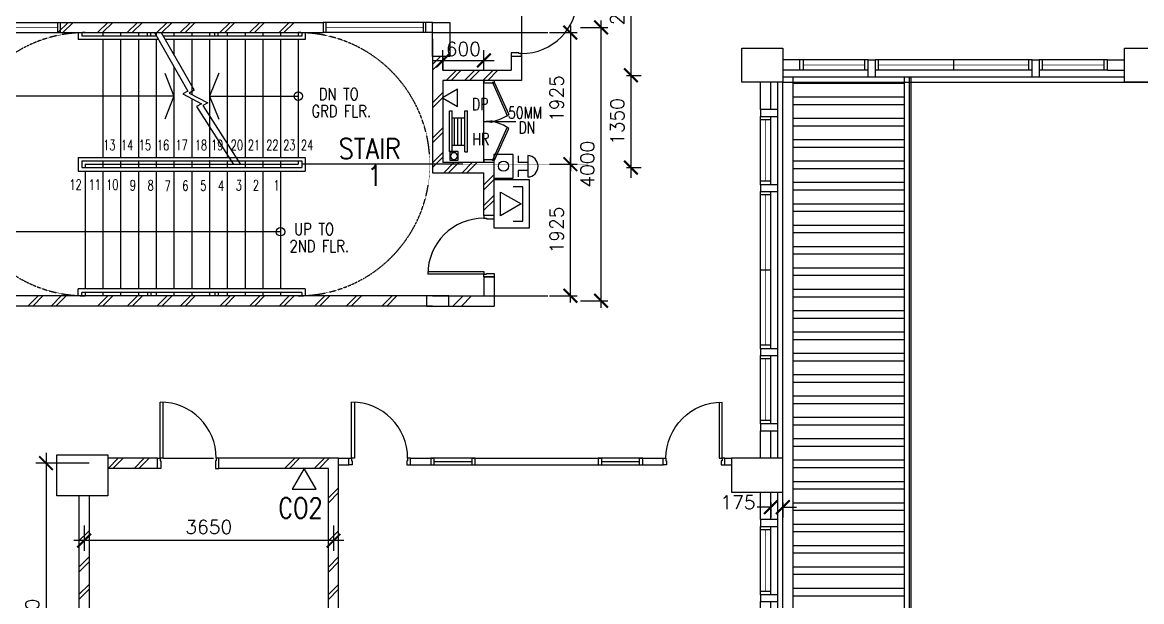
# Model space of a CAD drawing. Header units: feet. Extents: x 1407108 to 2957709, y -1501070 to -681589.
# Drawn here: x 1639583 to 1655960, y -792274 to -783799 of the extents above; entities that cross this region are included whole.
import ezdxf

# ---------------------------------------------------------------- set-up
doc = ezdxf.new("R2010")
doc.units = ezdxf.units.FT
doc.header["$LTSCALE"] = 13
doc.header["$MEASUREMENT"] = 0
for name, pattern in [('DASHED2', [0.375, 0.25, -0.125]), ('DIVIDE', [1.25, 0.5, -0.25, 0, -0.25, 0, -0.25]), ('HIDDEN', [0.375, 0.25, -0.125])]:
    doc.linetypes.add(name, pattern=pattern)
doc.layers.get('0').update_dxf_attribs({"linetype": 'CONTINUOUS'})
for name, color, linetype in [('-FF', 240, 'CONTINUOUS'), ('-HR', 4, 'CONTINUOUS'), ('COL', 3, 'CONTINUOUS'), ('DEMOLISH-WORKS', 8, 'DASHED2'), ('DIM', 7, 'CONTINUOUS'), ('DOOR', 5, 'CONTINUOUS'), ('DR', 7, 'CONTINUOUS'), ('FIT', 5, 'CONTINUOUS'), ('FLASH', 35, 'CONTINUOUS'), ('H', 1, 'CONTINUOUS'), ('hatch', 7, 'CONTINUOUS'), ('LINE', 7, 'CONTINUOUS'), ('partition', 7, 'CONTINUOUS'), ('PIPE', 5, 'DIVIDE'), ('stair', 7, 'CONTINUOUS'), ('T25', 7, 'CONTINUOUS'), ('TEX', 2, 'CONTINUOUS'), ('WALL', 2, 'CONTINUOUS'), ('WIN', 5, 'CONTINUOUS')]:
    doc.layers.add(name, color=color, linetype=linetype)
doc.styles.add('ROMANS', font='romans')
doc.styles.get("Standard").update_dxf_attribs({"font": 'ROMANS.SHX'})
doc.dimstyles.new('STANDARD$0', dxfattribs={"dimscale": 0, "dimtxt": 8, "dimasz": 6, "dimexe": 1, "dimexo": 1, "dimgap": 3, "dimtad": 1, "dimdec": 0, "dimlfac": -1, "dimrnd": 1, "dimzin": 0, "dimdsep": 46, "dimtxsty": 'Standard', "dimcen": 0, "dimclrd": 5, "dimclre": 250, "dimadec": 0, "dimazin": 0, "dimtfac": 1, "dimtdec": 4, "dimtofl": 0, "dimtmove": 0, "dimatfit": 3, "dimfxl": 1, "dimtolj": 1, "dimtzin": 0, "dimarcsym": 0})

# ---------------------------------------------------------------- blocks, each defined once
blk = doc.blocks.new('FG')
at = {"layer": 'LINE', "linetype": 'Continuous'}
for points in [[(0, 0), (50, 0), (50, 100), (0, 100)], [(600, 0), (650, 0), (650, 100), (600, 100)]]:
    blk.add_lwpolyline(points, close=True, dxfattribs=at)
at = {"layer": 'LINE', "color": 5, "linetype": 'Continuous'}
for points in [[(600, 100), (50, 100)], [(50, 0), (600, 0)]]:
    blk.add_lwpolyline(points, dxfattribs=at)
at = {"layer": 'LINE', "color": 1, "linetype": 'Continuous'}
blk.add_lwpolyline([(50, 50), (600, 50)], dxfattribs=at)
blk = doc.blocks.new('_ARCHTICK')
at = {"color": 0, "linetype": 'ByBlock', "const_width": 0.15}
blk.add_lwpolyline([(-0.5, -0.5), (0.5, 0.5)], dxfattribs=at)
blk = doc.blocks.new('*D467')
at = {"layer": 'DIM', "color": 7, "lineweight": -2, "transparency": 16777216}
for p, q in [((1650535, -790824), (1650535, -791042)), ((1650710, -790824), (1650710, -791042)), ((1650535, -790892), (1650335, -790892)), ((1650710, -790892), (1650910, -790892))]:
    blk.add_line(p, q, dxfattribs=at)
at = {"layer": 'DIM', "color": 7, "lineweight": -2, "transparency": 16777216, "xscale": 200, "yscale": 200, "zscale": 200}
blk.add_blockref('_ARCHTICK', (1650535, -790892), dxfattribs=at)
at = {"layer": 'DIM', "color": 7, "lineweight": -2, "transparency": 16777216, "xscale": 200, "yscale": 200, "zscale": 200, "rotation": 180}
blk.add_blockref('_ARCHTICK', (1650710, -790892), dxfattribs=at)
at = {"layer": 'DIM', "color": 7, "transparency": 16777216, "insert": (1650053, -790821), "char_height": 200, "attachment_point": 5, "style": 'ROMANS'}
blk.add_mtext('\\A1;175', dxfattribs=at)
blk = doc.blocks.new('DR-900-B')
at = {"layer": 'DR'}
for p, q in [((0, 900), (-150, 900)), ((-150, 900), (-150, 860)), ((-150, 860), (-110, 860)), ((-110, 860), (-110, 850)), ((-110, 850), (0, 850)), ((0, 850), (0, 900)), ((-150, 40), (-970, 40)), ((-969, 80), (-150, 80)), ((-150, 80), (-150, 40)), ((-150, 40), (-110, 40)), ((-150, 0), (-150, 40)), ((0, 0), (-150, 0)), ((-110, 50), (0, 50)), ((-110, 40), (-110, 50)), ((0, 50), (0, 0))]:
    blk.add_line(p, q, dxfattribs=at)
blk.add_arc((-150, 40), 820, 90, 180, dxfattribs=at)
blk = doc.blocks.new('*D469')
at = {"layer": 'DIM', "color": 7, "lineweight": -2, "transparency": 16777216}
for p, q in [((1645735, -784499), (1645735, -784206)), ((1646335, -784499), (1646335, -784206)), ((1645585, -784356), (1646485, -784356))]:
    blk.add_line(p, q, dxfattribs=at)
at = {"layer": 'DIM', "color": 7, "lineweight": -2, "transparency": 16777216, "xscale": 200, "yscale": 200, "zscale": 200, "rotation": 180}
blk.add_blockref('_ARCHTICK', (1645735, -784356), dxfattribs=at)
at = {"layer": 'DIM', "color": 7, "lineweight": -2, "transparency": 16777216, "xscale": 200, "yscale": 200, "zscale": 200}
blk.add_blockref('_ARCHTICK', (1646335, -784356), dxfattribs=at)
at = {"layer": 'DIM', "color": 7, "transparency": 16777216, "insert": (1646035, -784187), "char_height": 200, "attachment_point": 5, "style": 'ROMANS'}
blk.add_mtext('\\A1;600', dxfattribs=at)
blk = doc.blocks.new('*D418')
at = {"layer": 'DIM', "color": 7, "linetype": 'Continuous', "lineweight": -2, "transparency": 16777216}
for p, q in [((1648488, -782274), (1648488, -784724)), ((1648423, -782424), (1648638, -782424)), ((1648423, -784574), (1648638, -784574))]:
    blk.add_line(p, q, dxfattribs=at)
at = {"layer": 'DIM', "color": 7, "linetype": 'Continuous', "lineweight": -2, "transparency": 16777216, "xscale": 200, "yscale": 200, "zscale": 200}
for p, rotation in [((1648488, -782424), 90), ((1648488, -784574), 270)]:
    blk.add_blockref('_ARCHTICK', p, dxfattribs=dict(at, rotation=rotation))
at = {"layer": 'DIM', "color": 7, "linetype": 'Continuous', "transparency": 16777216, "insert": (1648288, -783499), "char_height": 200, "attachment_point": 5, "rotation": 90, "style": 'ROMANS'}
blk.add_mtext('\\A1;2150', dxfattribs=at)
blk = doc.blocks.new('*D419')
at = {"layer": 'DIM', "color": 7, "linetype": 'Continuous', "lineweight": -2, "transparency": 16777216}
for p, q in [((1648488, -784424), (1648488, -786074)), ((1648423, -784574), (1648638, -784574)), ((1648423, -785924), (1648638, -785924))]:
    blk.add_line(p, q, dxfattribs=at)
at = {"layer": 'DIM', "color": 7, "linetype": 'Continuous', "lineweight": -2, "transparency": 16777216, "xscale": 200, "yscale": 200, "zscale": 200}
for p, rotation in [((1648488, -784574), 90), ((1648488, -785924), 270)]:
    blk.add_blockref('_ARCHTICK', p, dxfattribs=dict(at, rotation=rotation))
at = {"layer": 'DIM', "color": 7, "linetype": 'Continuous', "transparency": 16777216, "insert": (1648288, -785249), "char_height": 200, "attachment_point": 5, "rotation": 90, "style": 'ROMANS'}
blk.add_mtext('\\A1;1350', dxfattribs=at)
blk = doc.blocks.new('*D442')
at = {"layer": 'DIM', "color": 7, "linetype": 'Continuous', "lineweight": -2, "transparency": 16777216}
for p, q in [((1640485, -791161), (1640485, -791532)), ((1644135, -791161), (1644135, -791532)), ((1644285, -791382), (1640335, -791382))]:
    blk.add_line(p, q, dxfattribs=at)
at = {"layer": 'DIM', "color": 7, "linetype": 'Continuous', "lineweight": -2, "transparency": 16777216, "xscale": 200, "yscale": 200, "zscale": 200, "rotation": 180}
blk.add_blockref('_ARCHTICK', (1640485, -791382), dxfattribs=at)
at = {"layer": 'DIM', "color": 7, "linetype": 'Continuous', "lineweight": -2, "transparency": 16777216, "xscale": 200, "yscale": 200, "zscale": 200}
blk.add_blockref('_ARCHTICK', (1644135, -791382), dxfattribs=at)
at = {"layer": 'DIM', "color": 7, "linetype": 'Continuous', "transparency": 16777216, "insert": (1642310, -791182), "char_height": 200, "attachment_point": 5, "style": 'ROMANS'}
blk.add_mtext('\\A1;3650', dxfattribs=at)
blk = doc.blocks.new('*D443')
at = {"layer": 'DIM', "color": 7, "linetype": 'Continuous', "lineweight": -2, "transparency": 16777216}
for p, q in [((1639929, -790099), (1639929, -795049)), ((1640560, -790249), (1639779, -790249)), ((1640641, -794899), (1639779, -794899))]:
    blk.add_line(p, q, dxfattribs=at)
at = {"layer": 'DIM', "color": 7, "linetype": 'Continuous', "lineweight": -2, "transparency": 16777216, "xscale": 200, "yscale": 200, "zscale": 200}
for p, rotation in [((1639929, -790249), 90), ((1639929, -794899), 270)]:
    blk.add_blockref('_ARCHTICK', p, dxfattribs=dict(at, rotation=rotation))
at = {"layer": 'DIM', "color": 7, "linetype": 'Continuous', "transparency": 16777216, "insert": (1639729, -792574), "char_height": 200, "attachment_point": 5, "rotation": 90, "style": 'ROMANS'}
blk.add_mtext('\\A1;4650', dxfattribs=at)
blk = doc.blocks.new('d900-1b1')
at = {"layer": 'DR'}
for p, q in [((40, 100), (40, 920)), ((80, 919), (80, 100)), ((0, 0), (0, 100)), ((0, 100), (40, 100)), ((50, 0), (0, 0)), ((80, 100), (40, 100)), ((40, 100), (40, 60)), ((40, 60), (50, 60)), ((50, 60), (50, 0)), ((860, 60), (850, 60)), ((850, 60), (850, 0)), ((850, 0), (900, 0)), ((860, 100), (860, 60)), ((900, 100), (860, 100)), ((900, 0), (900, 100))]:
    blk.add_line(p, q, dxfattribs=at)
blk.add_arc((40, 100), 820, 0, 90, dxfattribs=at)
blk = doc.blocks.new('*D52')
at = {"layer": 'DIM', "color": 7, "lineweight": -2, "transparency": 16777216}
for p, q in [((1648788, -783985), (1649192, -783985)), ((1649092, -788085), (1649092, -783885)), ((1648788, -787985), (1649192, -787985))]:
    blk.add_line(p, q, dxfattribs=at)
at = {"layer": 'DIM', "color": 7, "lineweight": -2, "transparency": 16777216, "xscale": 200, "yscale": 200, "zscale": 200}
for p, rotation in [((1649092, -783985), 90), ((1649092, -787985), 270)]:
    blk.add_blockref('_ARCHTICK', p, dxfattribs=dict(at, rotation=rotation))
at = {"layer": 'DIM', "color": 7, "transparency": 16777216, "insert": (1648892, -785985), "char_height": 200, "attachment_point": 5, "rotation": 90, "style": 'ROMANS'}
blk.add_mtext('\\A1;4000', dxfattribs=at)
blk = doc.blocks.new('*D53')
at = {"layer": 'DIM', "color": 7, "lineweight": -2, "transparency": 16777216}
for p, q in [((1648642, -788010), (1648642, -785885)), ((1648338, -785985), (1648742, -785985)), ((1648338, -787910), (1648742, -787910))]:
    blk.add_line(p, q, dxfattribs=at)
at = {"layer": 'DIM', "color": 7, "lineweight": -2, "transparency": 16777216, "xscale": 200, "yscale": 200, "zscale": 200}
for p, rotation in [((1648642, -785985), 90), ((1648642, -787910), 270)]:
    blk.add_blockref('_ARCHTICK', p, dxfattribs=dict(at, rotation=rotation))
at = {"layer": 'DIM', "color": 7, "transparency": 16777216, "insert": (1648442, -786948), "char_height": 200, "attachment_point": 5, "rotation": 90, "style": 'ROMANS'}
blk.add_mtext('\\A1;1925', dxfattribs=at)
blk = doc.blocks.new('*D54')
at = {"layer": 'DIM', "color": 7, "lineweight": -2, "transparency": 16777216}
for p, q in [((1648642, -783960), (1648642, -786085)), ((1648338, -784060), (1648742, -784060)), ((1648338, -785985), (1648742, -785985))]:
    blk.add_line(p, q, dxfattribs=at)
at = {"layer": 'DIM', "color": 7, "lineweight": -2, "transparency": 16777216, "xscale": 200, "yscale": 200, "zscale": 200}
for p, rotation in [((1648642, -784060), 90), ((1648642, -785985), 270)]:
    blk.add_blockref('_ARCHTICK', p, dxfattribs=dict(at, rotation=rotation))
at = {"layer": 'DIM', "color": 7, "transparency": 16777216, "insert": (1648442, -785023), "char_height": 200, "attachment_point": 5, "rotation": 90, "style": 'ROMANS'}
blk.add_mtext('\\A1;1925', dxfattribs=at)
blk = doc.blocks.new('*D55')
at = {"layer": 'DIM', "color": 7, "lineweight": -2, "transparency": 16777216}
for p, q in [((1646426, -783641), (1646876, -783641)), ((1646526, -783810), (1646526, -783541)), ((1646776, -783810), (1646776, -783541))]:
    blk.add_line(p, q, dxfattribs=at)
at = {"layer": 'DIM', "color": 7, "lineweight": -2, "transparency": 16777216, "xscale": 200, "yscale": 200, "zscale": 200, "rotation": 180}
blk.add_blockref('_ARCHTICK', (1646526, -783641), dxfattribs=at)
at = {"layer": 'DIM', "color": 7, "lineweight": -2, "transparency": 16777216, "xscale": 200, "yscale": 200, "zscale": 200}
blk.add_blockref('_ARCHTICK', (1646776, -783641), dxfattribs=at)
at = {"layer": 'DIM', "color": 7, "transparency": 16777216, "insert": (1647059, -783291), "char_height": 200, "attachment_point": 5, "style": 'ROMANS'}
blk.add_mtext('\\A1;250', dxfattribs=at)
blk = doc.blocks.new('100FT')
at = {"layer": 'PIPE', "linetype": 'Continuous'}
blk.add_circle((0, 0), 50, dxfattribs=at)
blk = doc.blocks.new('A$C7CE3714C')
at = {"layer": 'FIT'}
blk.add_lwpolyline([(0, 0), (126, 0), (126, 126), (0, 126)], close=True, dxfattribs=at)
at = {"layer": 'FIT', "xscale": -1}
blk.add_blockref('100FT', (63, 66), dxfattribs=at)
blk = doc.blocks.new('CO2')
at = {"layer": '-FF'}
blk.add_lwpolyline([(-306, -176), (-306, 176), (0, 0)], close=True, dxfattribs=at)
blk = doc.blocks.new('FIREMAN INTERCOM')
at = {"layer": '-FF', "color": 3, "ltscale": 10}
for p, q in [((-350, 522), (350, 522)), ((-350, 0), (-350, 522)), ((350, 522), (350, 0)), ((350, 0), (-350, 0))]:
    blk.add_line(p, q, dxfattribs=at)
at = {"layer": '-FF', "ltscale": 10}
for p, q in [((-254, 281), (-254, 422)), ((-254, 422), (251, 422)), ((-1, 402), (-176, 100)), ((173, 100), (-1, 402)), ((251, 422), (251, 281)), ((-176, 100), (173, 100))]:
    blk.add_line(p, q, dxfattribs=at)
blk = doc.blocks.new('BREAK GLASS')
at = {"layer": '-FF'}
blk.add_lwpolyline([(-175, 281), (-175, 0), (175, 0), (175, 281)], close=True, dxfattribs=at)
blk.add_circle((2, 140), 73.3, dxfattribs=at)
blk = doc.blocks.new('ALARM BELL')
at = {"layer": '-FF'}
for p, q in [((-159, 140), (153, 140)), ((-156, 0), (-60, 0)), ((-60, 140), (-60, 0)), ((60, 140), (60, 0)), ((60, 0), (152, 0))]:
    blk.add_line(p, q, dxfattribs=at)
blk.add_arc((-3, 135), 156, 1.8551, 178.1449, dxfattribs=at)
blk = doc.blocks.new('AMSTR2-E')
at = {"layer": 'hatch', "color": 1}
for p, q in [((1643.1, -150), (1793.1, 0)), ((1714.8, -150), (1864.8, 0)), ((2223.5, -150), (2373.5, 0)), ((2295.1, -150), (2445.1, 0)), ((2657.5, -150), (2807.5, 0)), ((2729.1, -150), (2879.1, 0)), ((3090.4, -150), (3240.4, 0)), ((3162, -150), (3312, 0)), ((3431.1, -150), (3581.1, 0)), ((3502.8, -150), (3652.8, 0)), ((4011.5, -150), (4161.5, 0)), ((4083.1, -150), (4233.1, 0)), ((4445.5, -150), (4595.5, 0)), ((4517.1, -150), (4667.1, 0)), ((4878.4, -150), (5028.4, 0)), ((4950, -150), (5100, 0))]:
    blk.add_line(p, q, dxfattribs=at)
at = {"layer": 'stair', "color": 193}
for p, q in [((1940, -150), (1940, -250)), ((1990, -150), (1990, -200)), ((2951.7, -200), (2951.7, -150)), ((3001.7, -200), (3001.7, -150)), ((3938.3, -200), (3938.3, -150)), ((3988.3, -200), (3988.3, -150)), ((5210, -150), (5210, -200)), ((5260, -150), (5260, -250)), ((3111.1, -250), (1940, -250)), ((3082.6, -200), (1990, -200)), ((5210, -200), (3183.1, -200)), ((5260, -250), (3211.7, -250)), ((1940, -1975), (5260, -1975)), ((1940, -1975), (1940, -2175)), ((1990, -2025), (5210, -2025)), ((1990, -2025), (1990, -2125)), ((1990, -2125), (5210, -2125)), ((3864.3, -2025), (3862.2, -2025)), ((5210, -2025), (5210, -2125)), ((5260, -1975), (5260, -2175)), ((1940, -2175), (5260, -2175)), ((1940, -4000), (1940, -3900)), ((5260, -3900), (1940, -3900)), ((5260, -3900), (5260, -4000)), ((1990, -4000), (1990, -3950)), ((5210, -3950), (1990, -3950)), ((2951.7, -3950), (2951.7, -4000)), ((3001.7, -3950), (3001.7, -4000)), ((3938.3, -3950), (3938.3, -4000)), ((3988.3, -3950), (3988.3, -4000)), ((5210, -3950), (5210, -4000))]:
    blk.add_line(p, q, dxfattribs=at)
at = {"layer": 'stair'}
for p, q in [((2300, -150), (2300, -200)), ((2560, -150), (2560, -200)), ((2820, -150), (2820, -200)), ((3080, -150), (3080, -200)), ((3340, -150), (3340, -200)), ((3600, -150), (3600, -200)), ((3860, -150), (3860, -200)), ((4120, -150), (4120, -200)), ((4380, -150), (4380, -200)), ((4640, -150), (4640, -200)), ((4900, -150), (4900, -200)), ((5160, -150), (5160, -200)), ((2300, -250), (2300, -1975)), ((2560, -250), (2560, -1975)), ((2820, -250), (2820, -1975)), ((3080, -250), (3080, -1975)), ((3340, -250), (3340, -474.5)), ((3600, -250), (3600, -1052.3)), ((3860, -250), (3860, -1975)), ((4120, -250), (4120, -1975)), ((4380, -250), (4380, -1975)), ((4640, -250), (4640, -1975)), ((4900, -250), (4900, -1975)), ((5160, -250), (5160, -1975)), ((3340, -650.4), (3340, -1975)), ((3340, -1078.4), (927.4, -1078.4)), ((927.4, -1078.4), (927.4, -3062.5)), ((3600, -1114.3), (3600, -1637.4)), ((3860, -1078.4), (5160, -1078.4)), ((3600, -1637.4), (3600, -1975)), ((2040, -2075), (3839.3, -2075)), ((2040, -2075), (5160, -2075)), ((2040, -2075), (2040, -2125)), ((2300, -2025), (2300, -2075)), ((2300, -2025), (2300, -2075)), ((2300, -2075), (2300, -2125)), ((2560, -2025), (2560, -2075)), ((2560, -2025), (2560, -2075)), ((2560, -2075), (2560, -2125)), ((2820, -2025), (2820, -2075)), ((2820, -2025), (2820, -2075)), ((2820, -2075), (2820, -2125)), ((3080, -2025), (3080, -2075)), ((3080, -2025), (3080, -2075)), ((3080, -2075), (3080, -2125)), ((3340, -2025), (3340, -2075)), ((3340, -2025), (3340, -2075)), ((3340, -2075), (3340, -2125)), ((3600, -2025), (3600, -2070.6)), ((3600, -2025), (3600, -2075)), ((3600, -2075), (3600, -2125)), ((3860, -2025), (3860, -2125)), ((4120, -2025), (4120, -2075)), ((4120, -2075), (4120, -2125)), ((4120, -2075), (4120, -2125)), ((4380, -2025), (4380, -2075)), ((4380, -2075), (4380, -2125)), ((4380, -2075), (4380, -2125)), ((4640, -2025), (4640, -2075)), ((4640, -2075), (4640, -2125)), ((4900, -2025), (4900, -2075)), ((4900, -2075), (4900, -2125)), ((5160, -2025), (5160, -2075)), ((2040, -2175), (2040, -3900)), ((2300, -2175), (2300, -3900)), ((2560, -2175), (2560, -3900)), ((2820, -2175), (2820, -3900)), ((3080, -2175), (3080, -3900)), ((3340, -2175), (3340, -3900)), ((3600, -2175), (3600, -3900)), ((3860, -2175), (3860, -3900)), ((4120, -2175), (4120, -3900)), ((4380, -2175), (4380, -3900)), ((4640, -2175), (4640, -3900)), ((4900, -2175), (4900, -3900)), ((4900, -3062.5), (927.4, -3062.5)), ((2040, -3950), (2040, -4000)), ((2300, -3950), (2300, -4000)), ((2560, -3950), (2560, -4000)), ((2820, -3950), (2820, -4000)), ((3080, -3950), (3080, -4000)), ((3340, -3950), (3340, -4000)), ((3600, -3950), (3600, -4000)), ((3860, -3950), (3860, -4000)), ((4120, -3950), (4120, -4000)), ((4380, -3950), (4380, -4000)), ((4640, -3950), (4640, -4000)), ((4900, -3950), (4900, -4000))]:
    blk.add_line(p, q, dxfattribs=at)
at = {"layer": 'stair', "color": 5, "linetype": 'HIDDEN'}
for p, q in [((7125, -150), (8812.7, -150)), ((9398, -2075), (5210, -2075)), ((7125, -4000), (8812.7, -4000))]:
    blk.add_line(p, q, dxfattribs=at)
at = {"layer": 'stair'}
for points in [[(3054, -150), (3542.9, -1005.3), (3470.6, -1046.6), (3744.1, -1189.7), (3671.9, -1231), (4214, -2079.3)], [(3154.5, -150), (3635.7, -991.9), (3563.5, -1033.2), (3837, -1176.3), (3764.8, -1217.6), (4314.5, -2079.3)]]:
    blk.add_lwpolyline(points, dxfattribs=at)
at = {"layer": 'stair', "color": 4, "linetype": 'Continuous'}
for points in [[(3205.2, -741.4), (3340, -1078.4), (3205.2, -1415.5)], [(3994.8, -741.4), (3860, -1078.4), (3994.8, -1415.5)]]:
    blk.add_lwpolyline(points, dxfattribs=at)
at = {"layer": 'stair', "color": 2, "linetype": 'Continuous'}
for centre in [(5160, -1078.4), (4900, -3062.5)]:
    blk.add_circle(centre, 62.5, dxfattribs=at)
at = {"layer": 'stair', "color": 1, "linetype": 'HIDDEN'}
for centre, start, end in [((2040, -2075), 90, 270), ((5160, -2075), 270, 90)]:
    blk.add_arc(centre, 1925, start, end, dxfattribs=at)
at = {"layer": 'WALL'}
for p, q in [((1675, 0), (1675, -150)), ((1675, 0), (5525, 0)), ((5525, 0), (5525, -150)), ((1675, -150), (5525, -150)), ((7025, -150), (7025, 0)), ((7125, 0), (7025, 0)), ((7125, -150), (7025, -150))]:
    blk.add_line(p, q, dxfattribs=at)
at = {"layer": 'WIN'}
for p, q in [((175, 0), (1675, 0)), ((1637, 0), (1637, -150)), ((7025, 0), (5525, 0)), ((175, -150), (1675, -150)), ((213, 0), (213, -150)), ((7025, -150), (5525, -150)), ((5563, 0), (5563, -150)), ((6987, 0), (6987, -150))]:
    blk.add_line(p, q, dxfattribs=at)
at = {"layer": 'WIN', "const_width": 10, "flags": 128}
for points in [[(213, -75), (1637, -75)], [(6987, -75), (5563, -75)]]:
    blk.add_lwpolyline(points, dxfattribs=at)
at = {"color": 2, "style": 'ROMANS', "width": 0.85}
for s, p in [('STAIR', (5751, -1998.7)), ('1', (6170.8, -2389.9))]:
    blk.add_text(s, height=300, dxfattribs=at).set_placement(p)
at = {"layer": 'stair', "color": 7, "linetype": 'Continuous', "style": 'ROMANS', "width": 0.7}
for s, p in [('13', (2305.7, -1870.8)), ('14', (2564.5, -1870.8)), ('15', (2823.7, -1870.8)), ('16', (3091.2, -1870.8)), ('17', (3363.8, -1870.8)), ('18', (3646.4, -1870.8)), ('19', (3882.4, -1870.8)), ('20', (4170.7, -1870.8)), ('21', (4420.5, -1870.8)), ('22', (4690.7, -1870.8)), ('23', (4939.7, -1870.8)), ('24', (5198.7, -1870.8)), ('12', (1810.6, -2448.5)), ('11', (2091.6, -2448.5)), ('10', (2349.7, -2448.5)), ('9', (2693.6, -2458.5)), ('8', (2955, -2458.5)), ('7', (3204.5, -2469)), ('6', (3463.1, -2463.7)), ('5', (3724.5, -2463.7)), ('4', (3985.9, -2463.7)), ('3', (4244.5, -2458.5)), ('2', (4494, -2458.5)), ('1', (4798.6, -2459))]:
    blk.add_text(s, height=150, dxfattribs=at).set_placement(p)
at = {"layer": 'DIM', "color": 1}
dim = blk.add_linear_dim(base=(7275, 268.9), p1=(7025, 0), p2=(7275, 0), dimstyle='STANDARD$0', override={"dimscale": 100, "dimtxt": 2, "dimasz": 2, "dimgap": 1, "dimtxsty": 'ROMANS', "dimblk": 'ARCHTICK', "dimdle": 1, "dimclrd": 7, "dimclre": 7, "dimclrt": 7, "dimtdec": 0, "dimtmove": 2}, dxfattribs=at)
dim.commit()
dim.dimension.update_dxf_attribs({"geometry": '*D55', "text_midpoint": (7558.5, 618.9), "dimtype": 128, "insert": (-1639500.9, 783910.4)})
at = {"layer": 'DIM'}
for p1, p2, distance, picture, middle in [((9187, -4075), (9187, -75), -403.9, '*D52', (9390.9, -2075)), ((8736.9, -150), (8736.9, -2075), 403.9, '*D54', (8940.7, -1112.5)), ((8736.9, -4000), (8736.9, -2075), -403.9, '*D53', (8940.7, -3037.5))]:
    dim = blk.add_aligned_dim(p1=p1, p2=p2, distance=distance, dimstyle='STANDARD$0', override={"dimscale": 100, "dimtxt": 2, "dimasz": 2, "dimgap": 1, "dimtxsty": 'ROMANS', "dimblk": 'ARCHTICK', "dimdle": 1, "dimclrd": 7, "dimclre": 7, "dimclrt": 7, "dimtdec": 0, "dimtmove": 2}, dxfattribs=at)
    dim.commit()
    dim.dimension.update_dxf_attribs({"geometry": picture, "text_midpoint": middle, "insert": (-1639500.9, 783910.4)})

msp = doc.modelspace()

# ---------------------------------------------------------------- hatches: boundary and pattern name
at = {"layer": 'DEMOLISH-WORKS', "ltscale": 0.7}
h = msp.add_hatch(dxfattribs=at)
h.set_pattern_fill('STEEL', color=8, scale=2500, angle=315, style=0)
h.set_pattern_definition([(0, (0, 0), (1e-13, 312.5), []), (0, (110.5, 110.5), (1e-13, 312.5), [])])
h.paths.add_polyline_path([(1650860.2, -808249.1), (1652485.2, -808249.1), (1652485.2, -784599.1), (1650860.2, -784599.1)])

# ---------------------------------------------------------------- linework, layer by layer
at = {"layer": '-HR', "color": 13}
for p, q in [((1645831.2, -785694.9), (1645831.2, -785094.9)), ((1645831.2, -785094.9), (1645871.2, -785094.9)), ((1645871.2, -785694.9), (1645871.2, -785094.9)), ((1646056.6, -785694.9), (1646056.6, -785094.9)), ((1646056.6, -785094.9), (1646096.6, -785094.9)), ((1646096.6, -785694.9), (1646096.6, -785094.9)), ((1645871.2, -785194.9), (1646056.6, -785194.9)), ((1645906.6, -785594.9), (1645906.6, -785194.9)), ((1645956.6, -785594.9), (1645956.6, -785194.9)), ((1646006.6, -785594.9), (1646006.6, -785194.9)), ((1645871.2, -785594.9), (1646056.6, -785594.9)), ((1645831.2, -785694.9), (1645871.2, -785694.9)), ((1646056.6, -785694.9), (1646096.6, -785694.9))]:
    msp.add_line(p, q, dxfattribs=at)
at = {"layer": '-HR', "color": 13, "elevation": 0}
msp.add_lwpolyline([(1645951.2, -785031.6), (1645951.2, -784777.6), (1645731.2, -784904.6)], close=True, dxfattribs=at)
at = {"color": 9}
for p, q in [((1655710.2, -784599.1), (1650710.2, -784599.1)), ((1650635.2, -790174.1), (1650635.2, -784674.1)), ((1650635.2, -796174.1), (1650635.2, -790674.1))]:
    msp.add_line(p, q, dxfattribs=at)
at = {"layer": 'COL'}
for points in [[(1645585.2, -784299.1), (1645585.2, -783799.1), (1645835.2, -783799.1), (1645835.2, -784299.1)], [(1650710.2, -784174.1), (1650710.2, -784674.1), (1650110.2, -784674.1), (1650110.2, -784174.1)], [(1655710.2, -784174.1), (1656210.2, -784174.1), (1656210.2, -784674.1), (1655710.2, -784674.1)], [(1645822.7, -787949.1), (1645822.7, -787799.1), (1645497.7, -787799.1), (1645497.7, -787949.1)], [(1640085.2, -790124.1), (1640835.2, -790124.1), (1640835.2, -790724.1), (1640085.2, -790724.1)], [(1650710.2, -790174.1), (1649960.2, -790174.1), (1649960.2, -790674.1), (1650710.2, -790674.1)]]:
    msp.add_lwpolyline(points, close=True, dxfattribs=at)
at = {"layer": 'DEMOLISH-WORKS', "color": 8, "ltscale": 0.7}
for p, q in [((1652485.2, -784599.1), (1652485.2, -808249.1)), ((1652560.2, -784599.1), (1652560.2, -808249.1)), ((1652585.2, -784599.1), (1652585.2, -808249.1))]:
    msp.add_line(p, q, dxfattribs=at)
msp.add_lwpolyline([(1652485.2, -784599.1), (1652485.2, -808249.1)], dxfattribs=at)
at = {"layer": 'DIM', "color": 5, "linetype": 'HIDDEN'}
for p, q in [((1645585.2, -783949.1), (1647273, -783949.1)), ((1645585.2, -787799.1), (1646848, -787799.1)), ((1645585.2, -787799.1), (1647273, -787799.1))]:
    msp.add_line(p, q, dxfattribs=at)
at = {"layer": 'DOOR'}
for p, q in [((1646335.2, -784649.1), (1646335.2, -784687.1)), ((1646485.2, -784653.5), (1646485.2, -784678.5)), ((1646460.2, -784687.1), (1646335.2, -784687.1)), ((1646460.2, -784674.1), (1646460.2, -784687.1)), ((1646485.2, -784678.5), (1646460.2, -784678.5)), ((1646460.2, -784678.5), (1646460.2, -784691.5)), ((1646464.4, -784687.9), (1646485.2, -784674.1)), ((1646464.4, -784692.4), (1646485.2, -784678.5)), ((1646464.4, -784687.9), (1646678.4, -785160)), ((1646485.2, -784674.1), (1646698.5, -785145.1)), ((1646464.4, -785810.3), (1646678.4, -785338.2)), ((1646485.2, -785824.1), (1646698.5, -785353.1)), ((1646460.2, -785808.9), (1646335.2, -785808.9)), ((1646335.2, -785808.9), (1646335.2, -785846.9)), ((1646460.2, -785821.9), (1646460.2, -785808.9)), ((1646485.2, -785821.9), (1646460.2, -785821.9)), ((1646464.4, -785808.1), (1646485.2, -785821.9)), ((1646485.2, -785840.1), (1646485.2, -785824.1))]:
    msp.add_line(p, q, dxfattribs=at)
for centre, start, end in [((1646391.6, -784751.7), 267.5509, 307.96545), ((1646391.6, -785746.5), 52.03455, 92.4491)]:
    msp.add_arc(centre, 499, start, end, dxfattribs=at)
at = {"layer": 'FLASH', "color": 32, "linetype": 'Continuous'}
msp.add_line((1650860.2, -808249.1), (1650860.2, -784599.1), dxfattribs=at)
at = {"layer": 'H'}
for p, q in [((1645585.2, -784413.4), (1645699.5, -784299.1)), ((1645585.2, -784495.8), (1645735.2, -784345.8)), ((1645785.3, -784649.1), (1645935.3, -784499.1)), ((1645855.2, -784649.1), (1646005.2, -784499.1)), ((1645585.2, -784976.8), (1645735.2, -784826.8)), ((1645585.2, -785047.6), (1645735.2, -784897.6)), ((1645585.2, -785491.5), (1645735.2, -785341.5)), ((1645585.2, -785562.2), (1645735.2, -785412.2)), ((1645585.2, -785852.4), (1645735.2, -785702.4)), ((1645585.2, -785923.1), (1645735.2, -785773.1)), ((1645748.3, -785999.1), (1645898.3, -785849.1)), ((1645818.2, -785999.1), (1645968.2, -785849.1)), ((1646335.2, -786176.8), (1646485.2, -786026.8)), ((1646335.2, -786247.5), (1646485.2, -786097.5)), ((1646335.2, -786477.5), (1646485.2, -786327.5)), ((1646335.2, -786548.2), (1646485.2, -786398.2)), ((1644060.2, -790756.9), (1644210.2, -790606.9)), ((1644060.2, -790827.6), (1644210.2, -790677.6)), ((1640410.2, -791387), (1640560.2, -791237)), ((1640410.2, -791457.8), (1640560.2, -791307.8)), ((1644060.2, -791387), (1644210.2, -791237)), ((1644060.2, -791457.8), (1644210.2, -791307.8)), ((1640410.2, -791771.3), (1640560.2, -791621.3)), ((1640410.2, -791842), (1640560.2, -791692)), ((1644060.2, -791771.3), (1644210.2, -791621.3)), ((1644060.2, -791842), (1644210.2, -791692)), ((1640410.2, -792171.3), (1640560.2, -792021.3)), ((1644060.2, -792171.3), (1644210.2, -792021.3)), ((1640410.2, -792242), (1640560.2, -792092)), ((1644060.2, -792242), (1644210.2, -792092))]:
    msp.add_line(p, q, dxfattribs=at)
at = {"layer": 'hatch', "color": 1}
for p, q in [((1646052.9, -784649.1), (1646202.9, -784499.1)), ((1646124.5, -784649.1), (1646274.5, -784499.1)), ((1646320.2, -784649.1), (1646470.2, -784499.1)), ((1646391.8, -784649.1), (1646541.8, -784499.1)), ((1646015.9, -785999.1), (1646165.9, -785849.1)), ((1646087.5, -785999.1), (1646237.5, -785849.1)), ((1639661.6, -787949.1), (1639811.6, -787799.1)), ((1639733.2, -787949.1), (1639883.2, -787799.1)), ((1640002.4, -787949.1), (1640152.4, -787799.1)), ((1640074, -787949.1), (1640224, -787799.1)), ((1640683.7, -787949.1), (1640833.7, -787799.1)), ((1640755.3, -787949.1), (1640905.3, -787799.1)), ((1641117.7, -787949.1), (1641267.7, -787799.1)), ((1641189.3, -787949.1), (1641339.3, -787799.1)), ((1641550.6, -787949.1), (1641700.6, -787799.1)), ((1641622.2, -787949.1), (1641772.2, -787799.1)), ((1641891.4, -787949.1), (1642041.4, -787799.1)), ((1641963, -787949.1), (1642113, -787799.1)), ((1642471.7, -787949.1), (1642621.7, -787799.1)), ((1642543.3, -787949.1), (1642693.3, -787799.1)), ((1642905.7, -787949.1), (1643055.7, -787799.1)), ((1642977.3, -787949.1), (1643127.3, -787799.1)), ((1643338.6, -787949.1), (1643488.6, -787799.1)), ((1643410.2, -787949.1), (1643560.2, -787799.1)), ((1643858.7, -787949.1), (1644008.7, -787799.1)), ((1643930.3, -787949.1), (1644080.3, -787799.1)), ((1644322.2, -787949.1), (1644472.2, -787799.1)), ((1644393.8, -787949.1), (1644543.8, -787799.1)), ((1644842.3, -787949.1), (1644992.3, -787799.1)), ((1644913.9, -787949.1), (1645063.9, -787799.1)), ((1645882.1, -787949.1), (1646032.1, -787799.1)), ((1646006.7, -787949.1), (1646156.7, -787799.1)), ((1640836.2, -790324.1), (1640986.2, -790174.1)), ((1640907.9, -790324.1), (1641057.9, -790174.1)), ((1641216.9, -790324.1), (1641366.9, -790174.1)), ((1641288.6, -790324.1), (1641438.6, -790174.1)), ((1643417.7, -790324.1), (1643567.7, -790174.1)), ((1643489.4, -790324.1), (1643639.4, -790174.1)), ((1643851.7, -790324.1), (1644001.7, -790174.1)), ((1643923.4, -790324.1), (1644073.4, -790174.1))]:
    msp.add_line(p, q, dxfattribs=at)
at = {"layer": 'hatch', "color": 7}
msp.add_solid([(1646460.2, -785229.4), (1646460.2, -785271), (1646335.2, -785250.2)], dxfattribs=at)
at = {"layer": 'LINE', "linetype": 'Continuous'}
msp.add_line((1646735.2, -784295.1), (1646885.2, -784295.1), dxfattribs=at)
at = {"layer": 'LINE'}
msp.add_line((1646335.2, -785849.1), (1646335.2, -784649.1), dxfattribs=at)
at = {"layer": 'LINE', "color": 8, "linetype": 'Continuous'}
for p, q in [((1650710.2, -808174.1), (1650710.2, -784674.1)), ((1650710.2, -784674.1), (1674710.2, -784674.1))]:
    msp.add_line(p, q, dxfattribs=at)
at = {"layer": 'LINE', "color": 5, "linetype": 'Continuous'}
for points in [[(1646885.2, -783435.1), (1646885.2, -784295.1)], [(1641640.2, -790174.1), (1642380.2, -790174.1)]]:
    msp.add_lwpolyline(points, dxfattribs=at)
at = {"layer": 'partition'}
for p, q in [((1644210.2, -790174.1), (1644360.2, -790174.1)), ((1645260.2, -790174.1), (1645610.2, -790174.1)), ((1646160.2, -790174.1), (1648060.2, -790174.1)), ((1648610.2, -790174.1), (1648960.2, -790174.1)), ((1649860.2, -790174.1), (1649960.2, -790174.1)), ((1644210.2, -790274.1), (1644360.2, -790274.1)), ((1645260.2, -790274.1), (1645610.2, -790274.1)), ((1646160.2, -790274.1), (1648060.2, -790274.1)), ((1648610.2, -790274.1), (1648960.2, -790274.1)), ((1649860.2, -790274.1), (1649960.2, -790274.1))]:
    msp.add_line(p, q, dxfattribs=at)
at = {"layer": 'stair'}
for p, q in [((1646335.2, -785250.2), (1646804, -785250.2)), ((1646485.2, -785849.1), (1646335.2, -785849.1))]:
    msp.add_line(p, q, dxfattribs=at)
at = {"layer": 'WALL'}
for p, q in [((1645585.2, -784039.1), (1645585.2, -785999.1)), ((1645735.2, -784299.1), (1645735.2, -784499.1)), ((1646735.2, -784295.1), (1646735.2, -784499.1)), ((1646885.2, -784295.1), (1646885.2, -784649.1)), ((1650960.2, -784349.1), (1650710.2, -784349.1)), ((1650960.2, -784499.1), (1650960.2, -784349.1)), ((1655460.2, -784499.1), (1655460.2, -784349.1)), ((1655460.2, -784349.1), (1655710.2, -784349.1)), ((1645735.2, -784499.1), (1646735.2, -784499.1)), ((1646885.2, -784649.1), (1645735.2, -784649.1)), ((1645735.2, -784649.1), (1645735.2, -785849.1)), ((1645735.2, -784649.1), (1645735.2, -785849.1)), ((1650960.2, -784499.1), (1650710.2, -784499.1)), ((1655460.2, -784499.1), (1655710.2, -784499.1)), ((1650385.2, -785074.1), (1650385.2, -784674.1)), ((1650535.2, -785074.1), (1650535.2, -784674.1)), ((1646485.2, -785849.1), (1645735.2, -785849.1)), ((1646485.2, -786626.3), (1646485.2, -785849.1)), ((1645585.2, -785999.1), (1646335.2, -785999.1)), ((1646335.2, -786624.1), (1646335.2, -785999.1)), ((1646335.2, -787524.1), (1646335.2, -787799.1)), ((1646335.2, -787524.1), (1646485.2, -787524.1)), ((1646485.2, -787524.1), (1646485.2, -787949.1)), ((1645585.2, -787799.1), (1638535.2, -787799.1)), ((1645735.2, -787799.1), (1646328.7, -787799.1)), ((1645585.2, -787949.1), (1638535.2, -787949.1)), ((1645735.2, -787949.1), (1646485.2, -787949.1)), ((1650385.2, -790174.1), (1650385.2, -789774.1)), ((1650535.2, -790174.1), (1650535.2, -789774.1)), ((1650385.2, -791074.1), (1650385.2, -790674.1)), ((1650535.2, -791074.1), (1650535.2, -790674.1))]:
    msp.add_line(p, q, dxfattribs=at)
for points in [[(1651960.2, -784599.1), (1651960.2, -784349.1), (1652060.2, -784349.1), (1652060.2, -784599.1)], [(1654360.2, -784599.1), (1654360.2, -784349.1), (1654460.2, -784349.1), (1654460.2, -784599.1)], [(1650635.2, -785074.1), (1650385.2, -785074.1), (1650385.2, -785174.1), (1650635.2, -785174.1)], [(1650635.2, -786174.1), (1650385.2, -786174.1), (1650385.2, -786274.1), (1650635.2, -786274.1)], [(1650635.2, -788574.1), (1650385.2, -788574.1), (1650385.2, -788674.1), (1650635.2, -788674.1)], [(1650635.2, -789674.1), (1650385.2, -789674.1), (1650385.2, -789774.1), (1650635.2, -789774.1)], [(1650635.2, -791074.1), (1650385.2, -791074.1), (1650385.2, -791174.1), (1650635.2, -791174.1)], [(1650635.2, -792174.1), (1650385.2, -792174.1), (1650385.2, -792274.1), (1650635.2, -792274.1)]]:
    msp.add_lwpolyline(points, close=True, dxfattribs=at)
at = {"layer": 'WALL', "linetype": 'Continuous'}
for points in [[(1640410.2, -790724.1), (1640410.2, -794974.1), (1644210.2, -794974.1), (1644210.2, -790174.1), (1642460.2, -790174.1)], [(1641560.2, -790174.1), (1640835.2, -790174.1)], [(1640560.2, -790724.1), (1640560.2, -794824.1), (1644060.2, -794824.1), (1644060.2, -790324.1), (1642460.2, -790324.1)], [(1641560.2, -790324.1), (1640835.2, -790324.1)]]:
    msp.add_lwpolyline(points, dxfattribs=at)
at = {"layer": 'WIN'}
for p, q in [((1651960.2, -784349.1), (1650960.2, -784349.1)), ((1651010.2, -784499.1), (1651010.2, -784349.1)), ((1651910.2, -784499.1), (1651910.2, -784349.1)), ((1654360.2, -784349.1), (1652060.2, -784349.1)), ((1652110.2, -784499.1), (1652110.2, -784349.1)), ((1653210.2, -784499.1), (1653210.2, -784349.1)), ((1654310.2, -784499.1), (1654310.2, -784349.1)), ((1655460.2, -784349.1), (1654460.2, -784349.1)), ((1654510.2, -784499.1), (1654510.2, -784349.1)), ((1655410.2, -784499.1), (1655410.2, -784349.1)), ((1651960.2, -784499.1), (1650960.2, -784499.1)), ((1654360.2, -784499.1), (1652060.2, -784499.1)), ((1655460.2, -784499.1), (1654460.2, -784499.1)), ((1650385.2, -786174.1), (1650385.2, -785174.1)), ((1650535.2, -785224.1), (1650385.2, -785224.1)), ((1650535.2, -786174.1), (1650535.2, -785174.1)), ((1650535.2, -786124.1), (1650385.2, -786124.1)), ((1650385.2, -788574.1), (1650385.2, -786274.1)), ((1650535.2, -788574.1), (1650535.2, -786274.1)), ((1650535.2, -786324.1), (1650385.2, -786324.1)), ((1650535.2, -787424.1), (1650385.2, -787424.1)), ((1650535.2, -788524.1), (1650385.2, -788524.1)), ((1650385.2, -789674.1), (1650385.2, -788674.1)), ((1650535.2, -788724.1), (1650385.2, -788724.1)), ((1650535.2, -789674.1), (1650535.2, -788674.1)), ((1650535.2, -789624.1), (1650385.2, -789624.1)), ((1650385.2, -792174.1), (1650385.2, -791174.1)), ((1650535.2, -792174.1), (1650535.2, -791174.1)), ((1650535.2, -791224.1), (1650385.2, -791224.1)), ((1650535.2, -792124.1), (1650385.2, -792124.1)), ((1650385.2, -794574.1), (1650385.2, -792274.1)), ((1650535.2, -794574.1), (1650535.2, -792274.1))]:
    msp.add_line(p, q, dxfattribs=at)
at = {"layer": 'WIN', "const_width": 10, "flags": 128}
for points in [[(1651910.2, -784424.1), (1651010.2, -784424.1)], [(1654310.2, -784424.1), (1652110.2, -784424.1)], [(1654510.2, -784424.1), (1655410.2, -784424.1)], [(1650460.2, -786124.1), (1650460.2, -785224.1)], [(1650460.2, -788524.1), (1650460.2, -786324.1)], [(1650460.2, -788724.1), (1650460.2, -789624.1)], [(1650460.2, -792124.1), (1650460.2, -791224.1)]]:
    msp.add_lwpolyline(points, dxfattribs=at)

# ---------------------------------------------------------------- block references
at = {"layer": '-FF'}
for name, p, rotation in [('BREAK GLASS', (1646762.3, -785904.9), 90), ('ALARM BELL', (1646837.3, -785908.1), 270)]:
    msp.add_blockref(name, p, dxfattribs=dict(at, rotation=rotation))
at = {"layer": '-FF', "xscale": -1, "rotation": 270}
for name, p in [('FIREMAN INTERCOM', (1646481.2, -786454.7)), ('CO2', (1643706.2, -790324.1))]:
    msp.add_blockref(name, p, dxfattribs=at)
at = {"layer": 'DR'}
msp.add_blockref('d900-1b1', (1644360.2, -790274.1), dxfattribs=at)
at = {"layer": 'DR', "xscale": -1}
msp.add_blockref('d900-1b1', (1649860.2, -790274.1), dxfattribs=at)
at = {"layer": 'LINE'}
msp.add_blockref('AMSTR2-E', (1638460.2, -783799.1), dxfattribs=at)
at = {"layer": 'LINE', "linetype": 'Continuous'}
for p in [(1645560.2, -790274.1), (1648010.2, -790274.1)]:
    msp.add_blockref('FG', p, dxfattribs=at)
at = {"layer": 'stair', "color": 1}
msp.add_blockref('DR-900-B', (1646485.2, -787524.1), dxfattribs=at)
at = {"layer": 'stair', "color": 1, "rotation": 270}
msp.add_blockref('DR-900-B', (1641559.1, -790324.1), dxfattribs=at)
at = {"layer": 'T25', "rotation": 180}
msp.add_blockref('A$C7CE3714C', (1645961.2, -785690.1), dxfattribs=at)
at = {"layer": 'WALL', "rotation": 180}
msp.add_blockref('DR-900-B', (1646735.2, -783395.1), dxfattribs=at)

# ---------------------------------------------------------------- texts
at = {"layer": '-FF', "color": 2, "style": 'ROMANS', "width": 0.8}
msp.add_text('CO2', height=300, dxfattribs=at).set_placement((1643327.5, -791054.2))
at = {"layer": '-HR', "color": 7, "ltscale": 0.5, "style": 'ROMANS', "width": 0.75}
msp.add_text('DP', height=180, dxfattribs=at).set_placement((1646159.8, -785085.8))
at = {"layer": '-HR', "color": 7, "style": 'ROMANS', "width": 0.75}
msp.add_text('HR', height=180, dxfattribs=at).set_placement((1646165.8, -785597.8))
at = {"layer": 'stair', "color": 7, "linetype": 'Continuous', "style": 'ROMANS', "width": 0.8}
for s, p in [('DN TO', (1643921.6, -784935.5)), ('GRD FLR.', (1643814.3, -785184.9)), ('UP TO', (1643560.8, -786911.3)), ('2ND FLR.', (1643492.2, -787160.6))]:
    msp.add_text(s, height=175, dxfattribs=at).set_placement(p)
at = {"layer": 'TEX', "color": 7, "ltscale": 0.5, "style": 'ROMANS', "width": 0.75}
for s, p in [('50MM ', (1646690.4, -785207.5)), ('DN', (1646844, -785424.1))]:
    msp.add_text(s, height=175, dxfattribs=at).set_placement(p)

# ---------------------------------------------------------------- dimensions: what is measured, and where the dimension line sits
at = {"layer": 'DIM', "linetype": 'Continuous'}
for base, p1, p2, picture, middle in [((1648487.8, -784574.1), (1648273.3, -782424.1), (1648273.3, -784574.1), '*D418', (1648287.8, -783499.1)), ((1648487.8, -785924.1), (1648273.3, -784574.1), (1648273.3, -785924.1), '*D419', (1648287.8, -785249.1)), ((1639928.6, -794899.1), (1640710.2, -790249.1), (1640790.9, -794899.1), '*D443', (1639728.6, -792574.1))]:
    dim = msp.add_linear_dim(base=base, p1=p1, p2=p2, angle=90, dimstyle='STANDARD$0', override={"dimscale": 100, "dimtxt": 2, "dimasz": 2, "dimexe": 1.5, "dimexo": 1.5, "dimgap": 1, "dimtxsty": 'ROMANS', "dimblk": 'ARCHTICK', "dimdle": 1.5, "dimclrd": 7, "dimclre": 7, "dimclrt": 7, "dimtdec": 0, "dimtmove": 2}, dxfattribs=at)
    dim.commit()
    dim.dimension.update_dxf_attribs({"geometry": picture, "text_midpoint": middle})
at = {"layer": 'DIM'}
for base, p1, p2, picture, middle in [((1646335.2, -784356.3), (1645735.2, -784649.1), (1646335.2, -784649.1), '*D469', (1646035.2, -784187.4)), ((1650710.2, -790891.5), (1650535.2, -790674.1), (1650710.2, -790674.1), '*D467', (1650052.6, -790820.7))]:
    dim = msp.add_linear_dim(base=base, p1=p1, p2=p2, dimstyle='STANDARD$0', override={"dimscale": 100, "dimtxt": 2, "dimasz": 2, "dimexe": 1.5, "dimexo": 1.5, "dimgap": 1, "dimtxsty": 'ROMANS', "dimblk": 'ARCHTICK', "dimdle": 1.5, "dimclrd": 7, "dimclre": 7, "dimclrt": 7, "dimtdec": 0, "dimtmove": 2}, dxfattribs=at)
    dim.commit()
    dim.dimension.update_dxf_attribs({"geometry": picture, "text_midpoint": middle, "dimtype": 160})
at = {"layer": 'DIM', "linetype": 'Continuous'}
dim = msp.add_linear_dim(base=(1640485.2, -791382.4), p1=(1644135.2, -791011.2), p2=(1640485.2, -791011.2), dimstyle='STANDARD$0', override={"dimscale": 100, "dimtxt": 2, "dimasz": 2, "dimexe": 1.5, "dimexo": 1.5, "dimgap": 1, "dimtxsty": 'ROMANS', "dimblk": 'ARCHTICK', "dimdle": 1.5, "dimclrd": 7, "dimclre": 7, "dimclrt": 7, "dimtdec": 0, "dimtmove": 2}, dxfattribs=at)
dim.commit()
dim.dimension.update_dxf_attribs({"geometry": '*D442', "text_midpoint": (1642310.2, -791182.4)})

doc.saveas('drawing.dxf')
